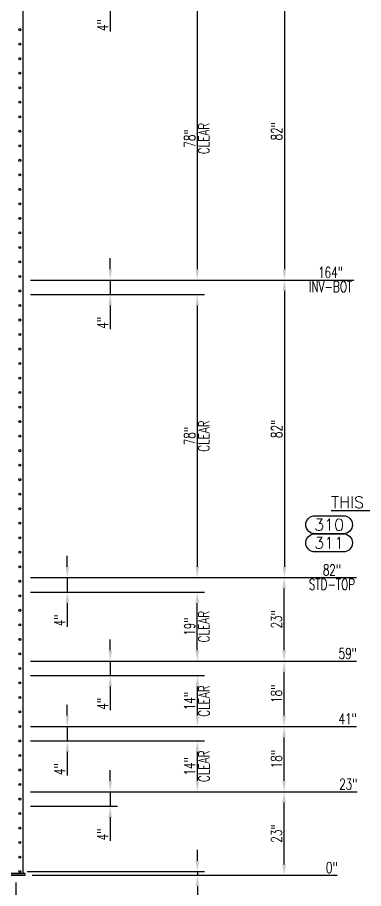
# Model space of a CAD drawing. Extents: x -185 to 859, y -145 to 549.
# Drawn here: x 628.7 to 724.2, y -3.7 to 236.4 of the extents above; entities that cross this region are included whole.
import ezdxf
from ezdxf.enums import TextEntityAlignment as Align

# ---------------------------------------------------------------- set-up
doc = ezdxf.new("R2010")
doc.units = 0
doc.header["$LTSCALE"] = 8
doc.header["$MEASUREMENT"] = 0
doc.layers.get('DEFPOINTS').update_dxf_attribs({"linetype": 'CONTINUOUS'})
for name, color, linetype in [('FDIM', 2, 'CONTINUOUS'), ('RACKDIM', 7, 'CONTINUOUS'), ('RACKUPRIGHT', 180, 'CONTINUOUS')]:
    doc.layers.add(name, color=color, linetype=linetype)
doc.styles.add('2thirds', font='romans.shx', dxfattribs={"width": 0.7})
doc.styles.add('SIMPLEX', font='SIMPLEX')
doc.dimstyles.new('2tfrac16', dxfattribs={"dimscale": 32, "dimtxt": 0.0938, "dimasz": 0.0938, "dimexe": 0.0625, "dimexo": 0.0625, "dimgap": 0.01, "dimtad": 1, "dimdec": 4, "dimzin": 1, "dimdsep": 46, "dimlunit": 5, "dimtxsty": '2thirds', "dimcen": 0.09, "dimclrd": 256, "dimclre": 256, "dimclrt": 256, "dimadec": 0, "dimazin": 0, "dimtfac": 0.75, "dimtdec": 4, "dimtmove": 0, "dimatfit": 0, "dimfxl": 0, "dimfrac": 2, "dimtolj": 1, "dimtzin": 0, "dimarcsym": 0})

# ---------------------------------------------------------------- blocks, each defined once
blk = doc.blocks.new('*D106')
at = {"layer": 'DEFPOINTS', "color": 0}
for p in [(632.32, 23), (702.26, 23), (634.32, 0)]:
    blk.add_point(p, dxfattribs=at)
at = {"layer": 'RACKDIM', "lineweight": -2}
for p, q in [((634.32, 23), (704.26, 23)), ((702.26, 3), (702.26, 20)), ((636.32, 0), (704.26, 0))]:
    blk.add_line(p, q, dxfattribs=at)
at = {"layer": 'RACKDIM'}
for points in [[(701.76, 20), (702.76, 20), (702.26, 23)], [(701.76, 3), (702.76, 3), (702.26, 0)]]:
    blk.add_solid(points, dxfattribs=at)
at = {"layer": 'RACKDIM', "insert": (700.16, 11.5), "char_height": 3.002, "attachment_point": 5, "rotation": 90, "style": '2thirds'}
blk.add_mtext('\\A1;23"', dxfattribs=at)
blk = doc.blocks.new('*D105')
at = {"layer": 'DEFPOINTS', "color": 0}
for p in [(632.32, 41), (702.26, 41), (632.32, 23)]:
    blk.add_point(p, dxfattribs=at)
at = {"layer": 'RACKDIM', "lineweight": -2}
for p, q in [((634.32, 41), (704.26, 41)), ((702.26, 26), (702.26, 38)), ((634.32, 23), (704.26, 23))]:
    blk.add_line(p, q, dxfattribs=at)
at = {"layer": 'RACKDIM'}
for points in [[(701.76, 38), (702.76, 38), (702.26, 41)], [(701.76, 26), (702.76, 26), (702.26, 23)]]:
    blk.add_solid(points, dxfattribs=at)
at = {"layer": 'RACKDIM', "insert": (700.16, 32), "char_height": 3.002, "attachment_point": 5, "rotation": 90, "style": '2thirds'}
blk.add_mtext('\\A1;18"', dxfattribs=at)
blk = doc.blocks.new('*D104')
at = {"layer": 'DEFPOINTS', "color": 0}
for p in [(632.32, 59), (702.26, 59), (632.32, 41)]:
    blk.add_point(p, dxfattribs=at)
at = {"layer": 'RACKDIM', "lineweight": -2}
for p, q in [((634.32, 59), (704.26, 59)), ((702.26, 44), (702.26, 56)), ((634.32, 41), (704.26, 41))]:
    blk.add_line(p, q, dxfattribs=at)
at = {"layer": 'RACKDIM'}
for points in [[(701.76, 56), (702.76, 56), (702.26, 59)], [(701.76, 44), (702.76, 44), (702.26, 41)]]:
    blk.add_solid(points, dxfattribs=at)
at = {"layer": 'RACKDIM', "insert": (700.16, 50), "char_height": 3.002, "attachment_point": 5, "rotation": 90, "style": '2thirds'}
blk.add_mtext('\\A1;18"', dxfattribs=at)
blk = doc.blocks.new('*D103')
at = {"layer": 'DEFPOINTS', "color": 0}
for p in [(632.32, 82), (702.26, 82), (632.32, 59)]:
    blk.add_point(p, dxfattribs=at)
at = {"layer": 'RACKDIM', "lineweight": -2}
for p, q in [((634.32, 82), (704.26, 82)), ((702.26, 62), (702.26, 79)), ((634.32, 59), (704.26, 59))]:
    blk.add_line(p, q, dxfattribs=at)
at = {"layer": 'RACKDIM'}
for points in [[(701.76, 79), (702.76, 79), (702.26, 82)], [(701.76, 62), (702.76, 62), (702.26, 59)]]:
    blk.add_solid(points, dxfattribs=at)
at = {"layer": 'RACKDIM', "insert": (700.16, 70.5), "char_height": 3.002, "attachment_point": 5, "rotation": 90, "style": '2thirds'}
blk.add_mtext('\\A1;23"', dxfattribs=at)
blk = doc.blocks.new('*D102')
at = {"layer": 'DEFPOINTS', "color": 0}
for p in [(630.32, 37), (678.35, 37), (632.32, 23)]:
    blk.add_point(p, dxfattribs=at)
at = {"layer": 'RACKDIM', "lineweight": -2}
for p, q in [((632.32, 37), (680.35, 37)), ((678.35, 26), (678.35, 34)), ((634.32, 23), (680.35, 23))]:
    blk.add_line(p, q, dxfattribs=at)
at = {"layer": 'RACKDIM'}
for points in [[(677.85, 34), (678.85, 34), (678.35, 37)], [(677.85, 26), (678.85, 26), (678.35, 23)]]:
    blk.add_solid(points, dxfattribs=at)
at = {"layer": 'RACKDIM', "char_height": 3.002, "attachment_point": 5, "rotation": 90, "style": '2thirds'}
for s, insert in [('\\A1;CLEAR', (680.17, 30)), ('\\A1;14"', (676.24, 30))]:
    blk.add_mtext(s, dxfattribs=dict(at, insert=insert))
blk = doc.blocks.new('*D101')
at = {"layer": 'DEFPOINTS', "color": 0}
for p in [(630.32, 55), (678.35, 55), (632.32, 41)]:
    blk.add_point(p, dxfattribs=at)
at = {"layer": 'RACKDIM', "lineweight": -2}
for p, q in [((632.32, 55), (680.35, 55)), ((678.35, 44), (678.35, 52)), ((634.32, 41), (680.35, 41))]:
    blk.add_line(p, q, dxfattribs=at)
at = {"layer": 'RACKDIM'}
for points in [[(677.85, 52), (678.85, 52), (678.35, 55)], [(677.85, 44), (678.85, 44), (678.35, 41)]]:
    blk.add_solid(points, dxfattribs=at)
at = {"layer": 'RACKDIM', "char_height": 3.002, "attachment_point": 5, "rotation": 90, "style": '2thirds'}
for s, insert in [('\\A1;CLEAR', (680.17, 48)), ('\\A1;14"', (676.24, 48))]:
    blk.add_mtext(s, dxfattribs=dict(at, insert=insert))
blk = doc.blocks.new('*D100')
at = {"layer": 'DEFPOINTS', "color": 0}
for p in [(632.32, 78), (678.32, 78), (632.32, 59)]:
    blk.add_point(p, dxfattribs=at)
at = {"layer": 'RACKDIM', "lineweight": -2}
for p, q in [((634.32, 78), (680.32, 78)), ((678.32, 62), (678.32, 75)), ((634.32, 59), (680.32, 59))]:
    blk.add_line(p, q, dxfattribs=at)
at = {"layer": 'RACKDIM'}
for points in [[(677.82, 75), (678.82, 75), (678.32, 78)], [(677.82, 62), (678.82, 62), (678.32, 59)]]:
    blk.add_solid(points, dxfattribs=at)
at = {"layer": 'RACKDIM', "char_height": 3.002, "attachment_point": 5, "rotation": 90, "style": '2thirds'}
for s, insert in [('\\A1;CLEAR', (680.14, 68.5)), ('\\A1;19"', (676.22, 68.5))]:
    blk.add_mtext(s, dxfattribs=dict(at, insert=insert))
blk = doc.blocks.new('*D99')
at = {"layer": 'DEFPOINTS', "color": 0}
for p in [(630.32, 59), (717.03, 59), (633.32, 0)]:
    blk.add_point(p, dxfattribs=at)
at = {"layer": 'RACKDIM', "lineweight": -2}
blk.add_line((632.32, 59), (722.25, 59), dxfattribs=at)
at = {"layer": 'RACKDIM', "insert": (719.8, 61.11), "char_height": 3.002, "attachment_point": 5, "style": '2thirds'}
blk.add_mtext('\\A1;59"', dxfattribs=at)
blk = doc.blocks.new('*D98')
at = {"layer": 'DEFPOINTS', "color": 0}
for p in [(630.32, 41), (717.03, 41), (633.32, 0)]:
    blk.add_point(p, dxfattribs=at)
at = {"layer": 'RACKDIM', "lineweight": -2}
blk.add_line((632.32, 41), (722.25, 41), dxfattribs=at)
at = {"layer": 'RACKDIM', "insert": (719.8, 43.11), "char_height": 3.002, "attachment_point": 5, "style": '2thirds'}
blk.add_mtext('\\A1;41"', dxfattribs=at)
blk = doc.blocks.new('*D97')
at = {"layer": 'DEFPOINTS', "color": 0}
for p in [(630.32, 23), (717.18, 23), (633.32, 0)]:
    blk.add_point(p, dxfattribs=at)
at = {"layer": 'RACKDIM', "lineweight": -2}
blk.add_line((632.32, 23), (722.4, 23), dxfattribs=at)
at = {"layer": 'RACKDIM', "insert": (719.95, 25.11), "char_height": 3.002, "attachment_point": 5, "style": '2thirds'}
blk.add_mtext('\\A1;23"', dxfattribs=at)
blk = doc.blocks.new('*D96')
at = {"layer": 'DEFPOINTS', "color": 0}
for p in [(629.42, 1), (632.32, 0), (678.35, 0)]:
    blk.add_point(p, dxfattribs=at)
at = {"layer": 'FDIM', "lineweight": -2}
for p, q in [((678.35, 4), (678.35, 7)), ((631.42, 1), (680.35, 1)), ((678.35, 1), (678.35, 0)), ((634.32, 0), (680.35, 0)), ((678.35, -3), (678.35, -47.36))]:
    blk.add_line(p, q, dxfattribs=at)
at = {"layer": 'FDIM'}
for points in [[(677.85, 4), (678.85, 4), (678.35, 1)], [(677.85, -3), (678.85, -3), (678.35, 0)]]:
    blk.add_solid(points, dxfattribs=at)
at = {"layer": 'FDIM', "insert": (672.95, -26.68), "char_height": 3.0016, "attachment_point": 5, "rotation": 90, "style": '2thirds'}
blk.add_mtext('\\A1;1" FLOOR TO CENTER OF\\PLOWEST HOLE (TYPICAL)', dxfattribs=at)
blk = doc.blocks.new('*D88')
at = {"layer": 'DEFPOINTS', "color": 0}
for p in [(630.32, 410), (708.32, 410), (527.32, 0)]:
    blk.add_point(p, dxfattribs=at)
at = {"layer": 'RACKDIM', "lineweight": -2}
blk.add_line((632.32, 410), (722.25, 410), dxfattribs=at)
at = {"layer": 'RACKDIM', "attachment_point": 5, "style": '2thirds'}
for s, insert, char_height in [('\\A1;410"', (715.45, 412.11), 3.002), ('\\A1;STD-TOP', (715.45, 408.18), 3.0016)]:
    blk.add_mtext(s, dxfattribs=dict(at, insert=insert, char_height=char_height))
blk = doc.blocks.new('*D83')
at = {"layer": 'DEFPOINTS', "color": 0}
for p in [(630.32, 328), (708.32, 328), (527.32, 0)]:
    blk.add_point(p, dxfattribs=at)
at = {"layer": 'RACKDIM', "lineweight": -2}
blk.add_line((632.32, 328), (721.45, 328), dxfattribs=at)
at = {"layer": 'RACKDIM', "attachment_point": 5, "style": '2thirds'}
for s, insert, char_height in [('\\A1;328"', (715.05, 330.11), 3.002), ('\\A1;INV-BOT', (715.05, 326.18), 3.0016)]:
    blk.add_mtext(s, dxfattribs=dict(at, insert=insert, char_height=char_height))
blk = doc.blocks.new('*D78')
at = {"layer": 'DEFPOINTS', "color": 0}
for p in [(630.32, 246), (708.32, 246), (527.32, 0)]:
    blk.add_point(p, dxfattribs=at)
at = {"layer": 'RACKDIM', "lineweight": -2}
blk.add_line((632.32, 246), (722.25, 246), dxfattribs=at)
at = {"layer": 'RACKDIM', "attachment_point": 5, "style": '2thirds'}
for s, insert, char_height in [('\\A1;246"', (715.45, 248.11), 3.002), ('\\A1;STD-TOP', (715.45, 244.18), 3.0016)]:
    blk.add_mtext(s, dxfattribs=dict(at, insert=insert, char_height=char_height))
blk = doc.blocks.new('*D77')
at = {"layer": 'DEFPOINTS', "color": 0}
for p in [(630.32, 246), (630.32, 164), (702.32, 164)]:
    blk.add_point(p, dxfattribs=at)
at = {"layer": 'RACKDIM', "lineweight": -2}
for p, q in [((632.32, 246), (704.32, 246)), ((702.32, 243), (702.32, 167)), ((632.32, 164), (704.32, 164))]:
    blk.add_line(p, q, dxfattribs=at)
at = {"layer": 'RACKDIM'}
for points in [[(701.82, 243), (702.82, 243), (702.32, 246)], [(701.82, 167), (702.82, 167), (702.32, 164)]]:
    blk.add_solid(points, dxfattribs=at)
at = {"layer": 'RACKDIM', "insert": (700.22, 205), "char_height": 3.002, "attachment_point": 5, "rotation": 89.9998, "style": '2thirds'}
blk.add_mtext('\\A1;82"', dxfattribs=at)
blk = doc.blocks.new('*D76')
at = {"layer": 'DEFPOINTS', "color": 0}
for p in [(630.32, 242), (630.32, 164), (678.32, 164)]:
    blk.add_point(p, dxfattribs=at)
at = {"layer": 'RACKDIM', "lineweight": -2}
for p, q in [((632.32, 242), (680.32, 242)), ((678.32, 239), (678.32, 167)), ((632.32, 164), (680.32, 164))]:
    blk.add_line(p, q, dxfattribs=at)
at = {"layer": 'RACKDIM'}
for points in [[(677.82, 239), (678.82, 239), (678.32, 242)], [(677.82, 167), (678.82, 167), (678.32, 164)]]:
    blk.add_solid(points, dxfattribs=at)
at = {"layer": 'RACKDIM', "char_height": 3.002, "attachment_point": 5, "rotation": 89.9998, "style": '2thirds'}
for s, insert in [('\\A1;CLEAR', (680.14, 203)), ('\\A1;78"', (676.22, 203))]:
    blk.add_mtext(s, dxfattribs=dict(at, insert=insert))
blk = doc.blocks.new('*D75')
at = {"layer": 'DEFPOINTS', "color": 0}
for p in [(630.32, 246), (630.32, 242), (654.32, 242)]:
    blk.add_point(p, dxfattribs=at)
at = {"layer": 'RACKDIM', "lineweight": -2}
for p, q in [((654.32, 249), (654.32, 252)), ((632.32, 246), (656.32, 246)), ((654.32, 246), (654.32, 242)), ((632.32, 242), (656.32, 242)), ((654.32, 239), (654.32, 232.46))]:
    blk.add_line(p, q, dxfattribs=at)
at = {"layer": 'RACKDIM'}
for points in [[(653.82, 249), (654.82, 249), (654.32, 246)], [(653.82, 239), (654.82, 239), (654.32, 242)]]:
    blk.add_solid(points, dxfattribs=at)
at = {"layer": 'RACKDIM', "insert": (652.22, 234.23), "char_height": 3.002, "attachment_point": 5, "rotation": 89.9998, "style": '2thirds'}
blk.add_mtext('\\A1;4"', dxfattribs=at)
blk = doc.blocks.new('*D73')
at = {"layer": 'DEFPOINTS', "color": 0}
for p in [(630.32, 164), (708.32, 164), (527.32, 0)]:
    blk.add_point(p, dxfattribs=at)
at = {"layer": 'RACKDIM', "lineweight": -2}
blk.add_line((632.32, 164), (721.45, 164), dxfattribs=at)
at = {"layer": 'RACKDIM', "attachment_point": 5, "style": '2thirds'}
for s, insert, char_height in [('\\A1;164"', (715.05, 166.11), 3.002), ('\\A1;INV-BOT', (715.05, 162.18), 3.0016)]:
    blk.add_mtext(s, dxfattribs=dict(at, insert=insert, char_height=char_height))
blk = doc.blocks.new('*D72')
at = {"layer": 'DEFPOINTS', "color": 0}
for p in [(630.32, 164), (630.32, 82), (702.32, 82)]:
    blk.add_point(p, dxfattribs=at)
at = {"layer": 'RACKDIM', "lineweight": -2}
for p, q in [((632.32, 164), (704.32, 164)), ((702.32, 161), (702.32, 85)), ((632.32, 82), (704.32, 82))]:
    blk.add_line(p, q, dxfattribs=at)
at = {"layer": 'RACKDIM'}
for points in [[(701.82, 161), (702.82, 161), (702.32, 164)], [(701.82, 85), (702.82, 85), (702.32, 82)]]:
    blk.add_solid(points, dxfattribs=at)
at = {"layer": 'RACKDIM', "insert": (700.22, 123), "char_height": 3.002, "attachment_point": 5, "rotation": 89.9998, "style": '2thirds'}
blk.add_mtext('\\A1;82"', dxfattribs=at)
blk = doc.blocks.new('*D71')
at = {"layer": 'DEFPOINTS', "color": 0}
for p in [(630.32, 160), (630.32, 82), (678.32, 82)]:
    blk.add_point(p, dxfattribs=at)
at = {"layer": 'RACKDIM', "lineweight": -2}
for p, q in [((632.32, 160), (680.32, 160)), ((678.32, 157), (678.32, 85)), ((632.32, 82), (680.32, 82))]:
    blk.add_line(p, q, dxfattribs=at)
at = {"layer": 'RACKDIM'}
for points in [[(677.82, 157), (678.82, 157), (678.32, 160)], [(677.82, 85), (678.82, 85), (678.32, 82)]]:
    blk.add_solid(points, dxfattribs=at)
at = {"layer": 'RACKDIM', "char_height": 3.002, "attachment_point": 5, "rotation": 89.9998, "style": '2thirds'}
for s, insert in [('\\A1;CLEAR', (680.14, 121)), ('\\A1;78"', (676.22, 121))]:
    blk.add_mtext(s, dxfattribs=dict(at, insert=insert))
blk = doc.blocks.new('*D70')
at = {"layer": 'DEFPOINTS', "color": 0}
for p in [(630.32, 164), (630.32, 160), (654.32, 160)]:
    blk.add_point(p, dxfattribs=at)
at = {"layer": 'RACKDIM', "lineweight": -2}
for p, q in [((654.32, 167), (654.32, 170)), ((632.32, 164), (656.32, 164)), ((654.32, 164), (654.32, 160)), ((632.32, 160), (656.32, 160)), ((654.32, 157), (654.32, 150.46))]:
    blk.add_line(p, q, dxfattribs=at)
at = {"layer": 'RACKDIM'}
for points in [[(653.82, 167), (654.82, 167), (654.32, 164)], [(653.82, 157), (654.82, 157), (654.32, 160)]]:
    blk.add_solid(points, dxfattribs=at)
at = {"layer": 'RACKDIM', "insert": (652.22, 152.23), "char_height": 3.002, "attachment_point": 5, "rotation": 89.9998, "style": '2thirds'}
blk.add_mtext('\\A1;4"', dxfattribs=at)
blk = doc.blocks.new('*D68')
at = {"layer": 'DEFPOINTS', "color": 0}
for p in [(630.32, 82), (708.32, 82), (527.32, 0)]:
    blk.add_point(p, dxfattribs=at)
at = {"layer": 'RACKDIM', "lineweight": -2}
blk.add_line((632.32, 82), (722.25, 82), dxfattribs=at)
at = {"layer": 'RACKDIM', "attachment_point": 5, "style": '2thirds'}
for s, insert, char_height in [('\\A1;82"', (715.45, 84.11), 3.002), ('\\A1;STD-TOP', (715.45, 80.18), 3.0016)]:
    blk.add_mtext(s, dxfattribs=dict(at, insert=insert, char_height=char_height))
blk = doc.blocks.new('*D67')
at = {"layer": 'DEFPOINTS', "color": 0}
for p in [(630.32, 82), (630.32, 78), (642.49, 78)]:
    blk.add_point(p, dxfattribs=at)
at = {"layer": 'RACKDIM', "lineweight": -2}
for p, q in [((642.49, 85), (642.49, 88)), ((632.32, 82), (644.49, 82)), ((642.49, 82), (642.49, 78)), ((632.32, 78), (644.49, 78)), ((642.49, 75), (642.49, 68.46))]:
    blk.add_line(p, q, dxfattribs=at)
at = {"layer": 'RACKDIM'}
for points in [[(641.99, 85), (642.99, 85), (642.49, 82)], [(641.99, 75), (642.99, 75), (642.49, 78)]]:
    blk.add_solid(points, dxfattribs=at)
at = {"layer": 'RACKDIM', "insert": (640.38, 70.23), "char_height": 3.002, "attachment_point": 5, "rotation": 89.9998, "style": '2thirds'}
blk.add_mtext('\\A1;4"', dxfattribs=at)
blk = doc.blocks.new('*D66')
at = {"layer": 'DEFPOINTS', "color": 0}
for p in [(527.32, 0), (630.82, 0), (713.65, 0)]:
    blk.add_point(p, dxfattribs=at)
at = {"layer": 'RACKDIM', "lineweight": -2}
for p, q in [((632.82, 0), (701.64, 0)), ((701.64, 0), (707.64, 0)), ((707.64, 0), (716.87, 0))]:
    blk.add_line(p, q, dxfattribs=at)
at = {"layer": 'RACKDIM', "char_height": 3.002, "attachment_point": 5, "style": '2thirds'}
for s, insert in [('\\A1;0"', (715.42, 2.11)), ('\\A1;', (715.42, -1.82))]:
    blk.add_mtext(s, dxfattribs=dict(at, insert=insert))
blk = doc.blocks.new('*D64')
at = {"layer": 'DEFPOINTS', "color": 0}
for p in [(626.32, 0), (628.32, 0), (628.32, -33.33)]:
    blk.add_point(p, dxfattribs=at)
at = {"layer": 'RACKDIM', "lineweight": -2}
for p, q in [((626.32, -2), (626.32, -35.33)), ((628.32, -2), (628.32, -35.33)), ((623.32, -33.33), (620.32, -33.33)), ((626.32, -33.33), (628.32, -33.33)), ((631.33, -33.33), (637.87, -33.33))]:
    blk.add_line(p, q, dxfattribs=at)
at = {"layer": 'RACKDIM'}
for points in [[(623.32, -32.83), (623.32, -33.83), (626.32, -33.33)], [(631.33, -32.83), (631.33, -33.83), (628.32, -33.33)]]:
    blk.add_solid(points, dxfattribs=at)
at = {"layer": 'RACKDIM', "insert": (636.1, -31.22), "char_height": 3.002, "attachment_point": 5, "style": '2thirds'}
blk.add_mtext('\\A1;2"', dxfattribs=at)
blk = doc.blocks.new('*D114')
at = {"layer": 'DEFPOINTS', "color": 0}
for p in [(630.32, 23), (630.32, 19), (654.32, 19)]:
    blk.add_point(p, dxfattribs=at)
at = {"layer": 'RACKDIM', "lineweight": -2}
for p, q in [((654.32, 26), (654.32, 29)), ((632.32, 23), (656.32, 23)), ((654.32, 23), (654.32, 19)), ((632.32, 19), (656.32, 19)), ((654.32, 16), (654.32, 9.45))]:
    blk.add_line(p, q, dxfattribs=at)
at = {"layer": 'RACKDIM'}
for points in [[(653.82, 26), (654.82, 26), (654.32, 23)], [(653.82, 16), (654.82, 16), (654.32, 19)]]:
    blk.add_solid(points, dxfattribs=at)
at = {"layer": 'RACKDIM', "insert": (652.22, 11.23), "char_height": 3.002, "attachment_point": 5, "rotation": 89.9998, "style": '2thirds'}
blk.add_mtext('\\A1;4"', dxfattribs=at)
blk = doc.blocks.new('*D113')
at = {"layer": 'DEFPOINTS', "color": 0}
for p in [(630.32, 41), (630.32, 37), (642.49, 37)]:
    blk.add_point(p, dxfattribs=at)
at = {"layer": 'RACKDIM', "lineweight": -2}
for p, q in [((642.49, 44), (642.49, 47)), ((632.32, 41), (644.49, 41)), ((642.49, 41), (642.49, 37)), ((632.32, 37), (644.49, 37)), ((642.49, 34), (642.49, 27.45))]:
    blk.add_line(p, q, dxfattribs=at)
at = {"layer": 'RACKDIM'}
for points in [[(641.99, 44), (642.99, 44), (642.49, 41)], [(641.99, 34), (642.99, 34), (642.49, 37)]]:
    blk.add_solid(points, dxfattribs=at)
at = {"layer": 'RACKDIM', "insert": (640.38, 29.23), "char_height": 3.002, "attachment_point": 5, "rotation": 89.9998, "style": '2thirds'}
blk.add_mtext('\\A1;4"', dxfattribs=at)
blk = doc.blocks.new('*D112')
at = {"layer": 'DEFPOINTS', "color": 0}
for p in [(630.32, 59), (630.32, 55), (654.32, 55)]:
    blk.add_point(p, dxfattribs=at)
at = {"layer": 'RACKDIM', "lineweight": -2}
for p, q in [((654.32, 62), (654.32, 65)), ((632.32, 59), (656.32, 59)), ((654.32, 59), (654.32, 55)), ((632.32, 55), (656.32, 55)), ((654.32, 52), (654.32, 45.45))]:
    blk.add_line(p, q, dxfattribs=at)
at = {"layer": 'RACKDIM'}
for points in [[(653.82, 62), (654.82, 62), (654.32, 59)], [(653.82, 52), (654.82, 52), (654.32, 55)]]:
    blk.add_solid(points, dxfattribs=at)
at = {"layer": 'RACKDIM', "insert": (652.22, 47.23), "char_height": 3.002, "attachment_point": 5, "rotation": 89.9998, "style": '2thirds'}
blk.add_mtext('\\A1;4"', dxfattribs=at)

msp = doc.modelspace()

# ---------------------------------------------------------------- linework, layer by layer
at = {"layer": 'FDIM'}
for points in [[(710.732473, 94.085411, -1), (710.732473, 99.06901), (718.609468, 99.06901, -1), (718.609468, 94.085411)], [(710.732473, 89.101812, -1), (710.732473, 94.085411), (718.609468, 94.085411, -1), (718.609468, 89.101812)]]:
    msp.add_lwpolyline(points, format="xyb", close=True, dxfattribs=at)
at = {"layer": 'RACKUPRIGHT'}
for points in [[(626.323459, 0.5), (630.323459, 0.5), (630.323459, 410), (626.323459, 410), (626.323459, 0.5)], [(625.823459, 0), (630.823459, 0), (630.823459, 0.5), (625.823459, 0.5), (625.823459, 0)]]:
    msp.add_lwpolyline(points, dxfattribs=at)
for centre in [(629.417209, 233), (629.417209, 229), (629.417209, 225), (629.417209, 221), (629.417209, 217), (629.417209, 213), (629.417209, 209), (629.417209, 205), (629.417209, 201), (629.417209, 197), (629.417209, 193), (629.417209, 189), (629.417209, 185), (629.417209, 181), (629.417209, 177), (629.417209, 173), (629.417209, 169), (629.417209, 165), (629.417209, 161), (629.417209, 157), (629.417209, 153), (629.417209, 149), (629.417209, 145), (629.417209, 141), (629.417209, 137), (629.417209, 133), (629.417209, 129), (629.417209, 125), (629.417209, 121), (629.417209, 117), (629.417209, 113), (629.417209, 109), (629.417209, 105), (629.417209, 101), (629.417209, 97), (629.417209, 93), (629.417209, 89), (629.417209, 85), (629.417209, 81), (629.417209, 77), (629.417209, 73), (629.417209, 69), (629.417209, 65), (629.417209, 61), (629.417209, 57), (629.417209, 53), (629.417209, 49), (629.417209, 45), (629.417209, 41), (629.417209, 37), (629.417209, 33), (629.417209, 29), (629.417209, 25), (629.417209, 21), (629.417209, 17), (629.417209, 13), (629.417209, 9), (629.417209, 5), (629.417209, 1)]:
    msp.add_circle(centre, 0.28125, dxfattribs=at)

# ---------------------------------------------------------------- texts
at = {"layer": 'FDIM', "style": 'SIMPLEX'}
msp.add_text('%%UTHIS LEVEL ONLY', height=3.2, dxfattribs=at).set_placement((715.231701, 102.774613), align=Align.MIDDLE_LEFT)
for s, p in [('310', (714.670971, 96.577211)), ('311', (714.670971, 91.593611))]:
    msp.add_text(s, height=3.2, dxfattribs=at).set_placement(p, align=Align.MIDDLE)

# ---------------------------------------------------------------- dimensions: what is measured, and where the dimension line sits
at = {"layer": 'FDIM'}
dim = msp.add_linear_dim(base=(678.348548, -0.000007), p1=(629.417209, 1), p2=(632.323459, -0.000007), angle=90, text='<> FLOOR TO CENTER OF\\PLOWEST HOLE (TYPICAL)', dimstyle='2tfrac16', override={"dimpost": '"'}, dxfattribs=at)
dim.commit()
dim.dimension.update_dxf_attribs({"geometry": '*D96', "text_midpoint": (672.954415, -26.684061)})
at = {"layer": 'RACKDIM'}
for feature_location, offset, origin, text, picture, middle in [((630.323459, 410), (78, 0), (527.323459, 0), '<>\\XSTD-TOP', '*D88', (715.447085, 410)), ((630.323459, 328), (78, 0), (527.323459, 0), '<>\\XINV-BOT', '*D83', (715.046872, 328)), ((630.323459, 246), (78, 0), (527.323459, 0), '<>\\XSTD-TOP', '*D78', (715.447085, 246)), ((630.323459, 164), (78, 0), (527.323459, 0), '<>\\XINV-BOT', '*D73', (715.046872, 164)), ((630.323459, 82), (78, 0), (527.323459, 0), '<>\\XSTD-TOP', '*D68', (715.447085, 82)), ((630.8234586025, 0.0000000016), (82.8221766424, -0.0002840085), (527.3234586025, 0.0000000016), '<>\\X   ', '*D66', (715.4164085782, -0.0002840069))]:
    dim = msp.add_ordinate_dim(feature_location=feature_location, offset=offset, dtype=0, origin=origin, text=text, dimstyle='2tfrac16', override={"dimpost": '"'}, dxfattribs=at)
    dim.commit()
    dim.dimension.update_dxf_attribs({"geometry": picture, "text_midpoint": middle})
for base, p1, p2, angle, picture, middle in [((654.323444, 241.999912), (630.323459, 246), (630.323459, 242), 269.99978954, '*D75', (652.216749, 234.225946)), ((702.323157, 163.999736), (630.323459, 246), (630.323459, 164), 269.99978954, '*D77', (700.216641, 204.999743)), ((654.323444, 159.999912), (630.323459, 164), (630.323459, 160), 269.99978954, '*D70', (652.216749, 152.225946)), ((702.323157, 81.999736), (630.323459, 164), (630.323459, 82), 269.99978954, '*D72', (700.216641, 122.999743)), ((642.486566, 77.999955), (630.323459, 82), (630.323459, 78), 269.99978954, '*D67', (640.379871, 70.22599)), ((702.262868, 82), (632.323459, 58.999716), (632.323459, 82), 90, '*D103', (700.156202, 70.499858)), ((654.323444, 54.999628), (630.323459, 58.999716), (630.323459, 54.999716), 269.99978954, '*D112', (652.216749, 47.225662)), ((702.262868, 58.999716), (632.323459, 40.999716), (632.323459, 58.999716), 90, '*D104', (700.156202, 49.999716)), ((642.486415, 36.999671), (630.323459, 40.999716), (630.323459, 36.999716), 269.99978954, '*D113', (640.37972, 29.225706)), ((702.262868, 40.999716), (632.323459, 22.999716), (632.323459, 40.999716), 90, '*D105', (700.156202, 31.999716)), ((654.323444, 18.999628), (630.323459, 22.999716), (630.323459, 18.999716), 269.99978954, '*D114', (652.216749, 11.225662)), ((702.262868, 22.999716), (634.323459, -0.000007), (632.323459, 22.999716), 90, '*D106', (700.156202, 11.499854))]:
    dim = msp.add_linear_dim(base=base, p1=p1, p2=p2, angle=angle, dimstyle='2tfrac16', override={"dimpost": '"'}, dxfattribs=at)
    dim.commit()
    dim.dimension.update_dxf_attribs({"geometry": picture, "text_midpoint": middle})
for base, p1, p2, angle, picture, middle in [((678.323157, 163.999824), (630.323459, 242), (630.323459, 164), 269.99978954, '*D76', (678.323301, 202.999824)), ((678.323157, 81.999824), (630.323459, 160), (630.323459, 82), 269.99978954, '*D71', (678.323301, 120.999824)), ((678.323143, 77.999993), (632.323459, 58.999716), (632.323459, 77.999993), 90, '*D100', (678.323143, 68.499854)), ((678.348548, 54.999716), (632.323459, 40.999716), (630.323459, 54.999716), 90, '*D101', (678.348548, 47.999716)), ((678.348548, 36.999716), (632.323459, 22.999716), (630.323459, 36.999716), 90, '*D102', (678.348548, 29.999716))]:
    dim = msp.add_linear_dim(base=base, p1=p1, p2=p2, angle=angle, text='<>\\XCLEAR', dimstyle='2tfrac16', override={"dimpost": '"'}, dxfattribs=at)
    dim.commit()
    dim.dimension.update_dxf_attribs({"geometry": picture, "text_midpoint": middle})
for feature_location, offset, picture, middle in [((630.323459, 58.999716), (86.70464, 0), '*D99', (719.799405, 61.106383)), ((630.323459, 40.999716), (86.70464, 0), '*D98', (719.799405, 43.106383)), ((630.323459, 22.999716), (86.85472, 0), '*D97', (719.949485, 25.106383))]:
    dim = msp.add_ordinate_dim(feature_location=feature_location, offset=offset, dtype=0, origin=(633.323459, 0), dimstyle='2tfrac16', override={"dimpost": '"'}, dxfattribs=at)
    dim.commit()
    dim.dimension.update_dxf_attribs({"geometry": picture, "text_midpoint": middle})
dim = msp.add_linear_dim(base=(628.323459, -33.33164), p1=(626.323459, 0), p2=(628.323459, 0), dimstyle='2tfrac16', override={"dimpost": '"'}, dxfattribs=at)
dim.commit()
dim.dimension.update_dxf_attribs({"geometry": '*D64', "text_midpoint": (636.097432, -31.224974)})

doc.saveas('drawing.dxf')
